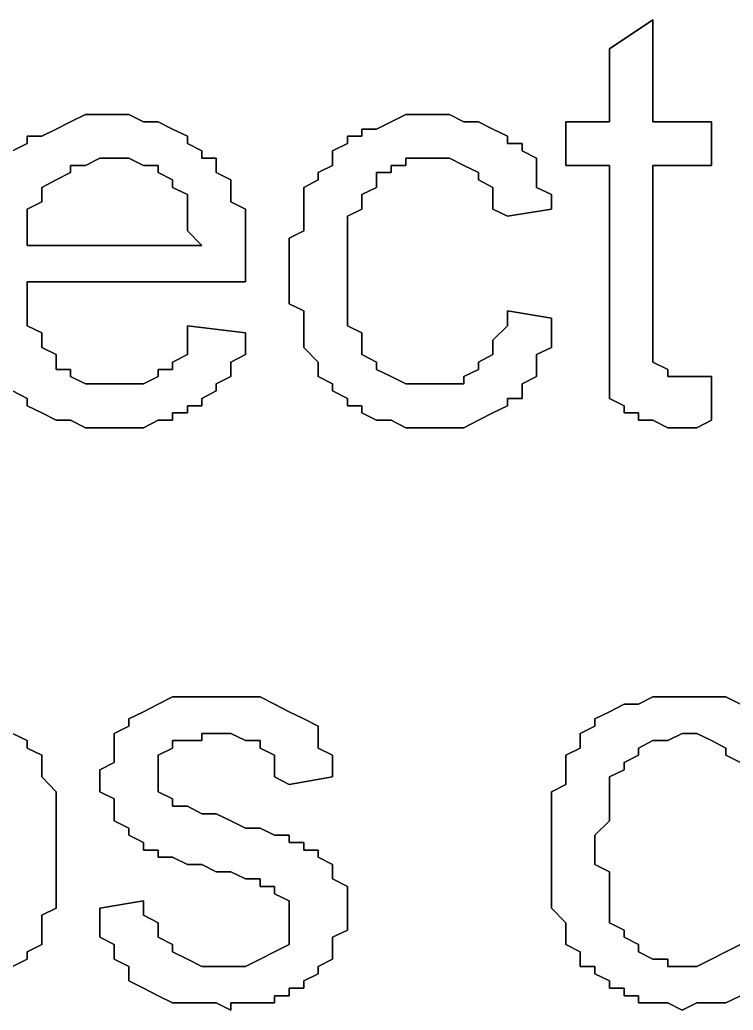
# Model space of a CAD drawing. Header units: metres. Extents: x 2.9 to 42.8, y 1.7 to 28.7.
# Drawn here: x 37.9148 to 38.0876, y 16.4553 to 16.6952 of the extents above; entities that cross this region are included whole.
import ezdxf

# ---------------------------------------------------------------- set-up
doc = ezdxf.new("R2010")
doc.units = ezdxf.units.M
doc.layers.add('GRIS', color=8, linetype='Continuous')

msp = doc.modelspace()

# ---------------------------------------------------------------- linework, layer by layer
at = {"layer": 'GRIS', "lineweight": -3}
for points in [[(38.0682, 16.6952), (38.0577, 16.6882), (38.0682, 16.6952)], [(38.0682, 16.6705), (38.0682, 16.6952), (38.0682, 16.6705)], [(38.0577, 16.6882), (38.0577, 16.6705), (38.0577, 16.6882)], [(37.9307, 16.6723), (37.9271, 16.6705), (37.9307, 16.6723)], [(37.9342, 16.6723), (37.9307, 16.6723), (37.9342, 16.6723)], [(37.9377, 16.6723), (37.9342, 16.6723), (37.9377, 16.6723)], [(37.9412, 16.6723), (37.9377, 16.6723), (37.9412, 16.6723)], [(37.9448, 16.6705), (37.9412, 16.6723), (37.9448, 16.6705)], [(38.0083, 16.6723), (38.0048, 16.6705), (38.0083, 16.6723)], [(38.0118, 16.6723), (38.0083, 16.6723), (38.0118, 16.6723)], [(38.0153, 16.6723), (38.0118, 16.6723), (38.0153, 16.6723)], [(38.0189, 16.6723), (38.0153, 16.6723), (38.0189, 16.6723)], [(38.0224, 16.6705), (38.0189, 16.6723), (38.0224, 16.6705)], [(37.9236, 16.6687), (37.9201, 16.667), (37.9236, 16.6687)], [(37.9271, 16.6705), (37.9236, 16.6687), (37.9271, 16.6705)], [(37.9483, 16.6705), (37.9448, 16.6705), (37.9483, 16.6705)], [(37.9518, 16.6687), (37.9483, 16.6705), (37.9518, 16.6687)], [(37.9554, 16.667), (37.9518, 16.6687), (37.9554, 16.667)], [(38.0012, 16.6687), (37.9977, 16.6687), (38.0012, 16.6687)], [(37.9977, 16.6687), (37.9977, 16.667), (37.9977, 16.6687)], [(38.0048, 16.6705), (38.0012, 16.6687), (38.0048, 16.6705)], [(38.0259, 16.6705), (38.0224, 16.6705), (38.0259, 16.6705)], [(38.0294, 16.6687), (38.0259, 16.6705), (38.0294, 16.6687)], [(38.033, 16.667), (38.0294, 16.6687), (38.033, 16.667)], [(38.0577, 16.6705), (38.0471, 16.6705), (38.0577, 16.6705)], [(38.0471, 16.6705), (38.0471, 16.6599), (38.0471, 16.6705)], [(38.0824, 16.6705), (38.0682, 16.6705), (38.0824, 16.6705)], [(38.0824, 16.6599), (38.0824, 16.6705), (38.0824, 16.6599)], [(37.9201, 16.667), (37.9166, 16.667), (37.9201, 16.667)], [(37.9166, 16.667), (37.9166, 16.6652), (37.9166, 16.667)], [(37.9554, 16.6652), (37.9554, 16.667), (37.9554, 16.6652)], [(37.9977, 16.667), (37.9942, 16.667), (37.9977, 16.667)], [(37.9942, 16.667), (37.9942, 16.6652), (37.9942, 16.667)], [(38.033, 16.6652), (38.033, 16.667), (38.033, 16.6652)], [(37.9166, 16.6652), (37.913, 16.6635), (37.9166, 16.6652)], [(37.9589, 16.6635), (37.9554, 16.6652), (37.9589, 16.6635)], [(37.9589, 16.6617), (37.9589, 16.6635), (37.9589, 16.6617)], [(37.9942, 16.6652), (37.9906, 16.6635), (37.9942, 16.6652)], [(37.9906, 16.6635), (37.9906, 16.6617), (37.9906, 16.6635)], [(38.0365, 16.6652), (38.033, 16.6652), (38.0365, 16.6652)], [(38.0365, 16.6635), (38.0365, 16.6652), (38.0365, 16.6635)], [(38.04, 16.6617), (38.0365, 16.6635), (38.04, 16.6617)], [(37.9307, 16.6599), (37.9342, 16.6617), (37.9307, 16.6599)], [(37.9342, 16.6617), (37.9377, 16.6617), (37.9342, 16.6617)], [(37.9377, 16.6617), (37.9412, 16.6617), (37.9377, 16.6617)], [(37.9412, 16.6617), (37.9448, 16.6599), (37.9412, 16.6617)], [(37.9624, 16.6617), (37.9589, 16.6617), (37.9624, 16.6617)], [(37.9624, 16.6599), (37.9624, 16.6617), (37.9624, 16.6599)], [(37.9906, 16.6617), (37.9906, 16.6599), (37.9906, 16.6617)], [(38.0083, 16.6599), (38.0083, 16.6617), (38.0083, 16.6599)], [(38.0083, 16.6617), (38.0118, 16.6617), (38.0083, 16.6617)], [(38.0118, 16.6617), (38.0153, 16.6617), (38.0118, 16.6617)], [(38.0153, 16.6617), (38.0189, 16.6617), (38.0153, 16.6617)], [(38.0189, 16.6617), (38.0224, 16.6599), (38.0189, 16.6617)], [(38.04, 16.6599), (38.04, 16.6617), (38.04, 16.6599)], [(37.9271, 16.6582), (37.9271, 16.6599), (37.9271, 16.6582)], [(37.9271, 16.6599), (37.9307, 16.6599), (37.9271, 16.6599)], [(37.9448, 16.6599), (37.9483, 16.6599), (37.9448, 16.6599)], [(37.9483, 16.6599), (37.9483, 16.6582), (37.9483, 16.6599)], [(37.9624, 16.6582), (37.9624, 16.6599), (37.9624, 16.6582)], [(37.9906, 16.6599), (37.9871, 16.6582), (37.9906, 16.6599)], [(38.0048, 16.6582), (38.0048, 16.6599), (38.0048, 16.6582)], [(38.0048, 16.6599), (38.0083, 16.6599), (38.0048, 16.6599)], [(38.0224, 16.6599), (38.0259, 16.6582), (38.0224, 16.6599)], [(38.04, 16.6564), (38.04, 16.6599), (38.04, 16.6564)], [(38.0471, 16.6599), (38.0577, 16.6599), (38.0471, 16.6599)], [(38.0577, 16.6599), (38.0577, 16.6194), (38.0577, 16.6599)], [(38.0682, 16.6176), (38.0682, 16.6599), (38.0682, 16.6176)], [(38.0682, 16.6599), (38.0824, 16.6599), (38.0682, 16.6599)], [(37.9201, 16.6546), (37.9236, 16.6564), (37.9201, 16.6546)], [(37.9236, 16.6564), (37.9271, 16.6582), (37.9236, 16.6564)], [(37.9483, 16.6582), (37.9518, 16.6564), (37.9483, 16.6582)], [(37.9518, 16.6564), (37.9518, 16.6546), (37.9518, 16.6564)], [(37.9659, 16.6564), (37.9624, 16.6582), (37.9659, 16.6564)], [(37.9659, 16.6546), (37.9659, 16.6564), (37.9659, 16.6546)], [(37.9871, 16.6564), (37.9836, 16.6546), (37.9871, 16.6564)], [(37.9871, 16.6582), (37.9871, 16.6564), (37.9871, 16.6582)], [(38.0012, 16.6564), (38.0012, 16.6582), (38.0012, 16.6564)], [(38.0012, 16.6582), (38.0048, 16.6582), (38.0012, 16.6582)], [(38.0012, 16.6546), (38.0012, 16.6564), (38.0012, 16.6546)], [(38.0259, 16.6582), (38.0259, 16.6564), (38.0259, 16.6582)], [(38.0259, 16.6564), (38.0294, 16.6546), (38.0259, 16.6564)], [(38.04, 16.6546), (38.04, 16.6564), (38.04, 16.6546)], [(37.9201, 16.6529), (37.9201, 16.6546), (37.9201, 16.6529)], [(37.9518, 16.6546), (37.9554, 16.6529), (37.9518, 16.6546)], [(37.9659, 16.6529), (37.9659, 16.6546), (37.9659, 16.6529)], [(37.9836, 16.6546), (37.9836, 16.6529), (37.9836, 16.6546)], [(37.9977, 16.6529), (38.0012, 16.6546), (37.9977, 16.6529)], [(38.0294, 16.6546), (38.0294, 16.6529), (38.0294, 16.6546)], [(38.0436, 16.6529), (38.04, 16.6546), (38.0436, 16.6529)], [(37.9201, 16.6511), (37.9201, 16.6529), (37.9201, 16.6511)], [(37.9554, 16.6529), (37.9554, 16.6511), (37.9554, 16.6529)], [(37.9659, 16.6511), (37.9659, 16.6529), (37.9659, 16.6511)], [(37.9836, 16.6529), (37.9836, 16.6511), (37.9836, 16.6529)], [(37.9977, 16.6493), (37.9977, 16.6529), (37.9977, 16.6493)], [(38.0294, 16.6529), (38.0294, 16.6493), (38.0294, 16.6529)], [(38.0436, 16.6493), (38.0436, 16.6529), (38.0436, 16.6493)], [(37.9166, 16.6493), (37.9201, 16.6511), (37.9166, 16.6493)], [(37.9166, 16.6458), (37.9166, 16.6493), (37.9166, 16.6458)], [(37.9554, 16.6511), (37.9554, 16.6493), (37.9554, 16.6511)], [(37.9554, 16.6493), (37.9554, 16.6458), (37.9554, 16.6493)], [(37.9695, 16.6493), (37.9659, 16.6511), (37.9695, 16.6493)], [(37.9695, 16.6458), (37.9695, 16.6493), (37.9695, 16.6458)], [(37.9836, 16.6511), (37.9836, 16.6493), (37.9836, 16.6511)], [(37.9836, 16.6493), (37.9836, 16.6458), (37.9836, 16.6493)], [(37.9942, 16.6476), (37.9977, 16.6493), (37.9942, 16.6476)], [(38.0294, 16.6493), (38.033, 16.6476), (38.0294, 16.6493)], [(38.033, 16.6476), (38.0436, 16.6493), (38.033, 16.6476)], [(37.9942, 16.6458), (37.9942, 16.6476), (37.9942, 16.6458)], [(37.9166, 16.6441), (37.9166, 16.6458), (37.9166, 16.6441)], [(37.9554, 16.6458), (37.9554, 16.6441), (37.9554, 16.6458)], [(37.9695, 16.6441), (37.9695, 16.6458), (37.9695, 16.6441)], [(37.9836, 16.6458), (37.9836, 16.6441), (37.9836, 16.6458)], [(37.9942, 16.6441), (37.9942, 16.6458), (37.9942, 16.6441)], [(37.9166, 16.6405), (37.9166, 16.6441), (37.9166, 16.6405)], [(37.9554, 16.6441), (37.9589, 16.6405), (37.9554, 16.6441)], [(37.9695, 16.6423), (37.9695, 16.6441), (37.9695, 16.6423)], [(37.9695, 16.6388), (37.9695, 16.6423), (37.9695, 16.6388)], [(37.9836, 16.6441), (37.9801, 16.6423), (37.9836, 16.6441)], [(37.9801, 16.6423), (37.9801, 16.6388), (37.9801, 16.6423)], [(37.9942, 16.6405), (37.9942, 16.6441), (37.9942, 16.6405)], [(37.9589, 16.6405), (37.9166, 16.6405), (37.9589, 16.6405)], [(37.9942, 16.6388), (37.9942, 16.6405), (37.9942, 16.6388)], [(37.9695, 16.637), (37.9695, 16.6388), (37.9695, 16.637)], [(37.9801, 16.6388), (37.9801, 16.637), (37.9801, 16.6388)], [(37.9942, 16.6352), (37.9942, 16.6388), (37.9942, 16.6352)], [(37.9695, 16.6335), (37.9695, 16.637), (37.9695, 16.6335)], [(37.9801, 16.637), (37.9801, 16.6335), (37.9801, 16.637)], [(37.9942, 16.6335), (37.9942, 16.6352), (37.9942, 16.6335)], [(37.9695, 16.6317), (37.9695, 16.6335), (37.9695, 16.6317)], [(37.9801, 16.6335), (37.9801, 16.6317), (37.9801, 16.6335)], [(37.9942, 16.6317), (37.9942, 16.6335), (37.9942, 16.6317)], [(37.9166, 16.6282), (37.9166, 16.6317), (37.9166, 16.6282)], [(37.9166, 16.6317), (37.9695, 16.6317), (37.9166, 16.6317)], [(37.9801, 16.6317), (37.9801, 16.6299), (37.9801, 16.6317)], [(37.9801, 16.6299), (37.9801, 16.6264), (37.9801, 16.6299)], [(37.9942, 16.6282), (37.9942, 16.6317), (37.9942, 16.6282)], [(37.9166, 16.6264), (37.9166, 16.6282), (37.9166, 16.6264)], [(37.9942, 16.6264), (37.9942, 16.6282), (37.9942, 16.6264)], [(37.9166, 16.6229), (37.9166, 16.6264), (37.9166, 16.6229)], [(37.9801, 16.6264), (37.9836, 16.6247), (37.9801, 16.6264)], [(37.9942, 16.6229), (37.9942, 16.6264), (37.9942, 16.6229)], [(37.9166, 16.6211), (37.9166, 16.6229), (37.9166, 16.6211)], [(37.9836, 16.6247), (37.9836, 16.6211), (37.9836, 16.6247)], [(37.9942, 16.6211), (37.9942, 16.6229), (37.9942, 16.6211)], [(38.033, 16.6247), (38.033, 16.6229), (38.033, 16.6247)], [(38.0436, 16.6229), (38.033, 16.6247), (38.0436, 16.6229)], [(38.033, 16.6229), (38.033, 16.6211), (38.033, 16.6229)], [(38.0436, 16.6211), (38.0436, 16.6229), (38.0436, 16.6211)], [(37.9201, 16.6194), (37.9166, 16.6211), (37.9201, 16.6194)], [(37.9554, 16.6211), (37.9554, 16.6194), (37.9554, 16.6211)], [(37.9695, 16.6194), (37.9554, 16.6211), (37.9695, 16.6194)], [(37.9836, 16.6211), (37.9836, 16.6194), (37.9836, 16.6211)], [(37.9977, 16.6194), (37.9942, 16.6211), (37.9977, 16.6194)], [(38.033, 16.6211), (38.0294, 16.6176), (38.033, 16.6211)], [(38.0436, 16.6176), (38.0436, 16.6211), (38.0436, 16.6176)], [(37.9201, 16.6176), (37.9201, 16.6194), (37.9201, 16.6176)], [(37.9554, 16.6194), (37.9554, 16.6176), (37.9554, 16.6194)], [(37.9695, 16.6176), (37.9695, 16.6194), (37.9695, 16.6176)], [(37.9836, 16.6194), (37.9836, 16.6176), (37.9836, 16.6194)], [(37.9977, 16.6176), (37.9977, 16.6194), (37.9977, 16.6176)], [(38.0577, 16.6194), (38.0577, 16.6158), (38.0577, 16.6194)], [(37.9201, 16.6158), (37.9201, 16.6176), (37.9201, 16.6158)], [(37.9236, 16.6141), (37.9201, 16.6158), (37.9236, 16.6141)], [(37.9554, 16.6176), (37.9554, 16.6141), (37.9554, 16.6176)], [(37.9695, 16.6141), (37.9695, 16.6176), (37.9695, 16.6141)], [(37.9836, 16.6176), (37.9836, 16.6158), (37.9836, 16.6176)], [(37.9836, 16.6158), (37.9871, 16.6123), (37.9836, 16.6158)], [(37.9977, 16.6158), (37.9977, 16.6176), (37.9977, 16.6158)], [(37.9977, 16.6141), (37.9977, 16.6158), (37.9977, 16.6141)], [(38.0294, 16.6176), (38.0294, 16.6158), (38.0294, 16.6176)], [(38.0294, 16.6158), (38.0294, 16.6141), (38.0294, 16.6158)], [(38.04, 16.6141), (38.0436, 16.6158), (38.04, 16.6141)], [(38.0436, 16.6158), (38.0436, 16.6176), (38.0436, 16.6158)], [(38.0577, 16.6158), (38.0577, 16.6123), (38.0577, 16.6158)], [(38.0682, 16.6158), (38.0682, 16.6176), (38.0682, 16.6158)], [(38.0682, 16.6123), (38.0682, 16.6158), (38.0682, 16.6123)], [(37.9236, 16.6123), (37.9236, 16.6141), (37.9236, 16.6123)], [(37.9554, 16.6141), (37.9518, 16.6123), (37.9554, 16.6141)], [(37.9659, 16.6123), (37.9695, 16.6141), (37.9659, 16.6123)], [(38.0012, 16.6123), (37.9977, 16.6141), (38.0012, 16.6123)], [(38.0294, 16.6141), (38.0259, 16.6123), (38.0294, 16.6141)], [(38.04, 16.6105), (38.04, 16.6141), (38.04, 16.6105)], [(37.9236, 16.6105), (37.9236, 16.6123), (37.9236, 16.6105)], [(37.9518, 16.6123), (37.9518, 16.6105), (37.9518, 16.6123)], [(37.9659, 16.6105), (37.9659, 16.6123), (37.9659, 16.6105)], [(37.9871, 16.6123), (37.9871, 16.6105), (37.9871, 16.6123)], [(38.0012, 16.6105), (38.0012, 16.6123), (38.0012, 16.6105)], [(38.0259, 16.6123), (38.0259, 16.6105), (38.0259, 16.6123)], [(38.0577, 16.6123), (38.0577, 16.6105), (38.0577, 16.6123)], [(38.0718, 16.6105), (38.0682, 16.6123), (38.0718, 16.6105)], [(37.9271, 16.6105), (37.9236, 16.6105), (37.9271, 16.6105)], [(37.9271, 16.6088), (37.9271, 16.6105), (37.9271, 16.6088)], [(37.9307, 16.607), (37.9271, 16.6088), (37.9307, 16.607)], [(37.9483, 16.6088), (37.9448, 16.607), (37.9483, 16.6088)], [(37.9518, 16.6105), (37.9483, 16.6105), (37.9518, 16.6105)], [(37.9483, 16.6105), (37.9483, 16.6088), (37.9483, 16.6105)], [(37.9624, 16.607), (37.9659, 16.6088), (37.9624, 16.607)], [(37.9659, 16.6088), (37.9659, 16.6105), (37.9659, 16.6088)], [(37.9871, 16.6105), (37.9871, 16.6088), (37.9871, 16.6105)], [(37.9871, 16.6088), (37.9906, 16.607), (37.9871, 16.6088)], [(38.0048, 16.6088), (38.0012, 16.6105), (38.0048, 16.6088)], [(38.0083, 16.607), (38.0048, 16.6088), (38.0083, 16.607)], [(38.0259, 16.6105), (38.0224, 16.6088), (38.0259, 16.6105)], [(38.0224, 16.6088), (38.0224, 16.607), (38.0224, 16.6088)], [(38.0365, 16.607), (38.04, 16.6088), (38.0365, 16.607)], [(38.04, 16.6088), (38.04, 16.6105), (38.04, 16.6088)], [(38.0577, 16.6105), (38.0577, 16.607), (38.0577, 16.6105)], [(38.0718, 16.6088), (38.0718, 16.6105), (38.0718, 16.6088)], [(38.0753, 16.6088), (38.0718, 16.6088), (38.0753, 16.6088)], [(38.0788, 16.6088), (38.0753, 16.6088), (38.0788, 16.6088)], [(38.0824, 16.6088), (38.0788, 16.6088), (38.0824, 16.6088)], [(38.0824, 16.5982), (38.0824, 16.6088), (38.0824, 16.5982)], [(37.9342, 16.607), (37.9307, 16.607), (37.9342, 16.607)], [(37.9377, 16.607), (37.9342, 16.607), (37.9377, 16.607)], [(37.9412, 16.607), (37.9377, 16.607), (37.9412, 16.607)], [(37.9448, 16.607), (37.9412, 16.607), (37.9448, 16.607)], [(37.9624, 16.6053), (37.9624, 16.607), (37.9624, 16.6053)], [(37.9906, 16.607), (37.9906, 16.6053), (37.9906, 16.607)], [(38.0118, 16.607), (38.0083, 16.607), (38.0118, 16.607)], [(38.0153, 16.607), (38.0118, 16.607), (38.0153, 16.607)], [(38.0189, 16.607), (38.0153, 16.607), (38.0189, 16.607)], [(38.0224, 16.607), (38.0189, 16.607), (38.0224, 16.607)], [(38.0365, 16.6053), (38.0365, 16.607), (38.0365, 16.6053)], [(38.0577, 16.607), (38.0577, 16.6053), (38.0577, 16.607)], [(37.913, 16.6053), (37.9166, 16.6035), (37.913, 16.6053)], [(37.9166, 16.6035), (37.9166, 16.6017), (37.9166, 16.6035)], [(37.9589, 16.6035), (37.9624, 16.6053), (37.9589, 16.6035)], [(37.9589, 16.6017), (37.9589, 16.6035), (37.9589, 16.6017)], [(37.9906, 16.6053), (37.9942, 16.6035), (37.9906, 16.6053)], [(37.9942, 16.6035), (37.9942, 16.6017), (37.9942, 16.6035)], [(38.033, 16.6017), (38.033, 16.6035), (38.033, 16.6017)], [(38.033, 16.6035), (38.0365, 16.6035), (38.033, 16.6035)], [(38.0365, 16.6035), (38.0365, 16.6053), (38.0365, 16.6035)], [(38.0577, 16.6053), (38.0577, 16.6035), (38.0577, 16.6053)], [(38.0577, 16.6035), (38.0612, 16.6017), (38.0577, 16.6035)], [(37.9166, 16.6017), (37.9201, 16.6), (37.9166, 16.6017)], [(37.9554, 16.6), (37.9554, 16.6017), (37.9554, 16.6)], [(37.9554, 16.6017), (37.9589, 16.6017), (37.9554, 16.6017)], [(37.9942, 16.6017), (37.9977, 16.6017), (37.9942, 16.6017)], [(37.9977, 16.6017), (37.9977, 16.6), (37.9977, 16.6017)], [(38.0294, 16.6), (38.033, 16.6017), (38.0294, 16.6)], [(38.0612, 16.6017), (38.0612, 16.6), (38.0612, 16.6017)], [(37.9201, 16.6), (37.9236, 16.5982), (37.9201, 16.6)], [(37.9518, 16.5982), (37.9518, 16.6), (37.9518, 16.5982)], [(37.9518, 16.6), (37.9554, 16.6), (37.9518, 16.6)], [(37.9977, 16.6), (38.0012, 16.5982), (37.9977, 16.6)], [(38.0259, 16.5982), (38.0294, 16.6), (38.0259, 16.5982)], [(38.0612, 16.6), (38.0647, 16.6), (38.0612, 16.6)], [(38.0647, 16.6), (38.0647, 16.5982), (38.0647, 16.6)], [(37.9236, 16.5982), (37.9271, 16.5982), (37.9236, 16.5982)], [(37.9271, 16.5982), (37.9307, 16.5964), (37.9271, 16.5982)], [(37.9307, 16.5964), (37.9342, 16.5964), (37.9307, 16.5964)], [(37.9342, 16.5964), (37.9377, 16.5964), (37.9342, 16.5964)], [(37.9377, 16.5964), (37.9412, 16.5964), (37.9377, 16.5964)], [(37.9412, 16.5964), (37.9448, 16.5964), (37.9412, 16.5964)], [(37.9448, 16.5964), (37.9483, 16.5982), (37.9448, 16.5964)], [(37.9483, 16.5982), (37.9518, 16.5982), (37.9483, 16.5982)], [(38.0012, 16.5982), (38.0048, 16.5982), (38.0012, 16.5982)], [(38.0048, 16.5982), (38.0083, 16.5964), (38.0048, 16.5982)], [(38.0083, 16.5964), (38.0118, 16.5964), (38.0083, 16.5964)], [(38.0118, 16.5964), (38.0153, 16.5964), (38.0118, 16.5964)], [(38.0153, 16.5964), (38.0189, 16.5964), (38.0153, 16.5964)], [(38.0189, 16.5964), (38.0224, 16.5964), (38.0189, 16.5964)], [(38.0224, 16.5964), (38.0259, 16.5982), (38.0224, 16.5964)], [(38.0647, 16.5982), (38.0682, 16.5982), (38.0647, 16.5982)], [(38.0682, 16.5982), (38.0718, 16.5964), (38.0682, 16.5982)], [(38.0718, 16.5964), (38.0753, 16.5964), (38.0718, 16.5964)], [(38.0753, 16.5964), (38.0788, 16.5964), (38.0753, 16.5964)], [(38.0788, 16.5964), (38.0824, 16.5982), (38.0788, 16.5964)], [(37.9483, 16.5294), (37.9448, 16.5276), (37.9483, 16.5294)], [(37.9518, 16.5312), (37.9483, 16.5294), (37.9518, 16.5312)], [(37.9554, 16.5312), (37.9518, 16.5312), (37.9554, 16.5312)], [(37.9589, 16.5312), (37.9554, 16.5312), (37.9589, 16.5312)], [(37.9624, 16.5312), (37.9589, 16.5312), (37.9624, 16.5312)], [(37.9659, 16.5312), (37.9624, 16.5312), (37.9659, 16.5312)], [(37.9695, 16.5312), (37.9659, 16.5312), (37.9695, 16.5312)], [(37.973, 16.5312), (37.9695, 16.5312), (37.973, 16.5312)], [(37.9765, 16.5294), (37.973, 16.5312), (37.9765, 16.5294)], [(37.9801, 16.5276), (37.9765, 16.5294), (37.9801, 16.5276)], [(38.0612, 16.5294), (38.0577, 16.5276), (38.0612, 16.5294)], [(38.0647, 16.5294), (38.0612, 16.5294), (38.0647, 16.5294)], [(38.0682, 16.5312), (38.0647, 16.5294), (38.0682, 16.5312)], [(38.0718, 16.5312), (38.0682, 16.5312), (38.0718, 16.5312)], [(38.0753, 16.5312), (38.0718, 16.5312), (38.0753, 16.5312)], [(38.0788, 16.5312), (38.0753, 16.5312), (38.0788, 16.5312)], [(38.0824, 16.5312), (38.0788, 16.5312), (38.0824, 16.5312)], [(38.0859, 16.5312), (38.0824, 16.5312), (38.0859, 16.5312)], [(38.0894, 16.5294), (38.0859, 16.5312), (38.0894, 16.5294)], [(37.9448, 16.5276), (37.9412, 16.5259), (37.9448, 16.5276)], [(37.9836, 16.5259), (37.9801, 16.5276), (37.9836, 16.5259)], [(38.0577, 16.5276), (38.0541, 16.5259), (38.0577, 16.5276)], [(37.9412, 16.5259), (37.9412, 16.5241), (37.9412, 16.5259)], [(37.9871, 16.5241), (37.9836, 16.5259), (37.9871, 16.5241)], [(38.0541, 16.5259), (38.0541, 16.5241), (38.0541, 16.5259)], [(37.9166, 16.5206), (37.913, 16.5223), (37.9166, 16.5206)], [(37.9412, 16.5241), (37.9377, 16.5223), (37.9412, 16.5241)], [(37.9377, 16.5223), (37.9377, 16.5206), (37.9377, 16.5223)], [(37.9589, 16.5206), (37.9589, 16.5223), (37.9589, 16.5206)], [(37.9589, 16.5223), (37.9624, 16.5223), (37.9589, 16.5223)], [(37.9624, 16.5223), (37.9659, 16.5223), (37.9624, 16.5223)], [(37.9659, 16.5223), (37.9695, 16.5206), (37.9659, 16.5223)], [(37.9871, 16.5223), (37.9871, 16.5241), (37.9871, 16.5223)], [(37.9871, 16.5206), (37.9871, 16.5223), (37.9871, 16.5206)], [(38.0541, 16.5241), (38.0506, 16.5223), (38.0541, 16.5241)], [(38.0506, 16.5223), (38.0506, 16.5206), (38.0506, 16.5223)], [(38.0718, 16.5206), (38.0753, 16.5223), (38.0718, 16.5206)], [(38.0753, 16.5223), (38.0788, 16.5223), (38.0753, 16.5223)], [(38.0788, 16.5223), (38.0824, 16.5206), (38.0788, 16.5223)], [(37.9166, 16.5188), (37.9166, 16.5206), (37.9166, 16.5188)], [(37.9377, 16.5206), (37.9377, 16.5188), (37.9377, 16.5206)], [(37.9518, 16.5188), (37.9518, 16.5206), (37.9518, 16.5188)], [(37.9518, 16.5206), (37.9554, 16.5206), (37.9518, 16.5206)], [(37.9554, 16.5206), (37.9589, 16.5206), (37.9554, 16.5206)], [(37.9695, 16.5206), (37.973, 16.5206), (37.9695, 16.5206)], [(37.973, 16.5206), (37.973, 16.5188), (37.973, 16.5206)], [(37.9871, 16.5188), (37.9871, 16.5206), (37.9871, 16.5188)], [(38.0506, 16.5206), (38.0506, 16.5188), (38.0506, 16.5206)], [(38.0647, 16.5188), (38.0682, 16.5206), (38.0647, 16.5188)], [(38.0682, 16.5206), (38.0718, 16.5206), (38.0682, 16.5206)], [(38.0824, 16.5206), (38.0859, 16.5188), (38.0824, 16.5206)], [(37.9201, 16.5171), (37.9166, 16.5188), (37.9201, 16.5171)], [(37.9377, 16.5188), (37.9377, 16.5153), (37.9377, 16.5188)], [(37.9483, 16.5171), (37.9518, 16.5188), (37.9483, 16.5171)], [(37.973, 16.5188), (37.9765, 16.5171), (37.973, 16.5188)], [(37.9906, 16.5171), (37.9871, 16.5188), (37.9906, 16.5171)], [(38.0506, 16.5188), (38.0471, 16.5171), (38.0506, 16.5188)], [(38.0647, 16.5171), (38.0647, 16.5188), (38.0647, 16.5171)], [(38.0859, 16.5188), (38.0859, 16.5171), (38.0859, 16.5188)], [(37.9201, 16.5153), (37.9201, 16.5171), (37.9201, 16.5153)], [(37.9201, 16.5135), (37.9201, 16.5153), (37.9201, 16.5135)], [(37.9377, 16.5153), (37.9342, 16.5135), (37.9377, 16.5153)], [(37.9483, 16.5153), (37.9483, 16.5171), (37.9483, 16.5153)], [(37.9483, 16.5135), (37.9483, 16.5153), (37.9483, 16.5135)], [(37.9765, 16.5171), (37.9765, 16.5153), (37.9765, 16.5171)], [(37.9765, 16.5153), (37.9765, 16.5118), (37.9765, 16.5153)], [(37.9906, 16.5135), (37.9906, 16.5171), (37.9906, 16.5135)], [(38.0471, 16.5171), (38.0471, 16.5135), (38.0471, 16.5171)], [(38.0612, 16.5153), (38.0647, 16.5171), (38.0612, 16.5153)], [(38.0612, 16.5135), (38.0612, 16.5153), (38.0612, 16.5135)], [(38.0859, 16.5171), (38.0894, 16.5153), (38.0859, 16.5171)], [(37.9201, 16.5118), (37.9201, 16.5135), (37.9201, 16.5118)], [(37.9342, 16.5135), (37.9342, 16.5118), (37.9342, 16.5135)], [(37.9483, 16.5118), (37.9483, 16.5135), (37.9483, 16.5118)], [(37.9906, 16.5118), (37.9906, 16.5135), (37.9906, 16.5118)], [(38.0471, 16.5135), (38.0471, 16.51), (38.0471, 16.5135)], [(38.0577, 16.5118), (38.0612, 16.5135), (38.0577, 16.5118)], [(37.9236, 16.5082), (37.9201, 16.5118), (37.9236, 16.5082)], [(37.9342, 16.5118), (37.9342, 16.51), (37.9342, 16.5118)], [(37.9342, 16.51), (37.9342, 16.5082), (37.9342, 16.51)], [(37.9483, 16.51), (37.9483, 16.5118), (37.9483, 16.51)], [(37.9483, 16.5082), (37.9483, 16.51), (37.9483, 16.5082)], [(37.9765, 16.5118), (37.9801, 16.51), (37.9765, 16.5118)], [(37.9801, 16.51), (37.9906, 16.5118), (37.9801, 16.51)], [(38.0471, 16.51), (38.0436, 16.5082), (38.0471, 16.51)], [(38.0577, 16.51), (38.0577, 16.5118), (38.0577, 16.51)], [(38.0577, 16.5082), (38.0577, 16.51), (38.0577, 16.5082)], [(37.9236, 16.5065), (37.9236, 16.5082), (37.9236, 16.5065)], [(37.9342, 16.5082), (37.9377, 16.5065), (37.9342, 16.5082)], [(37.9518, 16.5065), (37.9483, 16.5082), (37.9518, 16.5065)], [(38.0436, 16.5082), (38.0436, 16.5065), (38.0436, 16.5082)], [(38.0577, 16.5065), (38.0577, 16.5082), (38.0577, 16.5065)], [(37.9236, 16.5047), (37.9236, 16.5065), (37.9236, 16.5047)], [(37.9377, 16.5065), (37.9377, 16.5029), (37.9377, 16.5065)], [(37.9518, 16.5047), (37.9518, 16.5065), (37.9518, 16.5047)], [(38.0436, 16.5065), (38.0436, 16.5047), (38.0436, 16.5065)], [(38.0577, 16.5029), (38.0577, 16.5065), (38.0577, 16.5029)], [(37.9236, 16.5012), (37.9236, 16.5047), (37.9236, 16.5012)], [(37.9377, 16.5029), (37.9377, 16.5012), (37.9377, 16.5029)], [(37.9554, 16.5047), (37.9518, 16.5047), (37.9554, 16.5047)], [(37.9589, 16.5029), (37.9554, 16.5047), (37.9589, 16.5029)], [(37.9624, 16.5029), (37.9589, 16.5029), (37.9624, 16.5029)], [(37.9659, 16.5012), (37.9624, 16.5029), (37.9659, 16.5012)], [(38.0436, 16.5047), (38.0436, 16.5012), (38.0436, 16.5047)], [(38.0577, 16.5012), (38.0577, 16.5029), (38.0577, 16.5012)], [(37.9236, 16.4994), (37.9236, 16.5012), (37.9236, 16.4994)], [(37.9377, 16.5012), (37.9412, 16.4994), (37.9377, 16.5012)], [(37.9695, 16.4994), (37.9659, 16.5012), (37.9695, 16.4994)], [(38.0436, 16.5012), (38.0436, 16.4994), (38.0436, 16.5012)], [(38.0541, 16.4977), (38.0577, 16.5012), (38.0541, 16.4977)], [(37.9236, 16.4959), (37.9236, 16.4994), (37.9236, 16.4959)], [(37.9412, 16.4994), (37.9412, 16.4977), (37.9412, 16.4994)], [(37.973, 16.4994), (37.9695, 16.4994), (37.973, 16.4994)], [(37.9765, 16.4977), (37.973, 16.4994), (37.9765, 16.4977)], [(38.0436, 16.4994), (38.0436, 16.4959), (38.0436, 16.4994)], [(37.9236, 16.4924), (37.9236, 16.4959), (37.9236, 16.4924)], [(37.9412, 16.4977), (37.9448, 16.4959), (37.9412, 16.4977)], [(37.9448, 16.4959), (37.9448, 16.4941), (37.9448, 16.4959)], [(37.9801, 16.4977), (37.9765, 16.4977), (37.9801, 16.4977)], [(37.9801, 16.4959), (37.9801, 16.4977), (37.9801, 16.4959)], [(37.9836, 16.4959), (37.9801, 16.4959), (37.9836, 16.4959)], [(37.9836, 16.4941), (37.9836, 16.4959), (37.9836, 16.4941)], [(38.0436, 16.4959), (38.0436, 16.4941), (38.0436, 16.4959)], [(38.0541, 16.4959), (38.0541, 16.4977), (38.0541, 16.4959)], [(38.0541, 16.4941), (38.0541, 16.4959), (38.0541, 16.4941)], [(37.9448, 16.4941), (37.9483, 16.4941), (37.9448, 16.4941)], [(37.9483, 16.4941), (37.9483, 16.4924), (37.9483, 16.4941)], [(37.9871, 16.4941), (37.9836, 16.4941), (37.9871, 16.4941)], [(37.9871, 16.4924), (37.9871, 16.4941), (37.9871, 16.4924)], [(38.0436, 16.4941), (38.0436, 16.4924), (38.0436, 16.4941)], [(38.0541, 16.4906), (38.0541, 16.4941), (38.0541, 16.4906)], [(37.9236, 16.4888), (37.9236, 16.4924), (37.9236, 16.4888)], [(37.9483, 16.4924), (37.9518, 16.4924), (37.9483, 16.4924)], [(37.9518, 16.4924), (37.9554, 16.4906), (37.9518, 16.4924)], [(37.9906, 16.4906), (37.9871, 16.4924), (37.9906, 16.4906)], [(38.0436, 16.4924), (38.0436, 16.4888), (38.0436, 16.4924)], [(37.9236, 16.4871), (37.9236, 16.4888), (37.9236, 16.4871)], [(37.9554, 16.4906), (37.9589, 16.4906), (37.9554, 16.4906)], [(37.9589, 16.4906), (37.9624, 16.4888), (37.9589, 16.4906)], [(37.9624, 16.4888), (37.9659, 16.4888), (37.9624, 16.4888)], [(37.9659, 16.4888), (37.9695, 16.4871), (37.9659, 16.4888)], [(37.9906, 16.4888), (37.9906, 16.4906), (37.9906, 16.4888)], [(37.9906, 16.4871), (37.9906, 16.4888), (37.9906, 16.4871)], [(38.0436, 16.4888), (38.0436, 16.4871), (38.0436, 16.4888)], [(38.0577, 16.4888), (38.0541, 16.4906), (38.0577, 16.4888)], [(38.0577, 16.4853), (38.0577, 16.4888), (38.0577, 16.4853)], [(37.9236, 16.4835), (37.9236, 16.4871), (37.9236, 16.4835)], [(37.9695, 16.4871), (37.973, 16.4871), (37.9695, 16.4871)], [(37.973, 16.4871), (37.973, 16.4853), (37.973, 16.4871)], [(37.9942, 16.4853), (37.9906, 16.4871), (37.9942, 16.4853)], [(38.0436, 16.4871), (38.0436, 16.4835), (38.0436, 16.4871)], [(37.973, 16.4853), (37.9765, 16.4853), (37.973, 16.4853)], [(37.9765, 16.4853), (37.9765, 16.4835), (37.9765, 16.4853)], [(37.9942, 16.4835), (37.9942, 16.4853), (37.9942, 16.4835)], [(38.0577, 16.4835), (38.0577, 16.4853), (38.0577, 16.4835)], [(37.9236, 16.4818), (37.9236, 16.4835), (37.9236, 16.4818)], [(37.9236, 16.48), (37.9236, 16.4818), (37.9236, 16.48)], [(37.9448, 16.4818), (37.9342, 16.48), (37.9448, 16.4818)], [(37.9448, 16.4783), (37.9448, 16.4818), (37.9448, 16.4783)], [(37.9765, 16.4835), (37.9801, 16.4818), (37.9765, 16.4835)], [(37.9801, 16.4818), (37.9801, 16.48), (37.9801, 16.4818)], [(37.9942, 16.48), (37.9942, 16.4835), (37.9942, 16.48)], [(38.0436, 16.4835), (38.0436, 16.4818), (38.0436, 16.4835)], [(38.0436, 16.4818), (38.0436, 16.48), (38.0436, 16.4818)], [(38.0577, 16.48), (38.0577, 16.4835), (38.0577, 16.48)], [(37.9201, 16.4783), (37.9236, 16.48), (37.9201, 16.4783)], [(37.9342, 16.48), (37.9342, 16.4783), (37.9342, 16.48)], [(37.9801, 16.48), (37.9801, 16.4783), (37.9801, 16.48)], [(37.9942, 16.4783), (37.9942, 16.48), (37.9942, 16.4783)], [(38.0436, 16.48), (38.0471, 16.4765), (38.0436, 16.48)], [(38.0577, 16.4783), (38.0577, 16.48), (38.0577, 16.4783)], [(37.9201, 16.4747), (37.9201, 16.4783), (37.9201, 16.4747)], [(37.9342, 16.4783), (37.9342, 16.4747), (37.9342, 16.4783)], [(37.9483, 16.4765), (37.9448, 16.4783), (37.9483, 16.4765)], [(37.9483, 16.4747), (37.9483, 16.4765), (37.9483, 16.4747)], [(37.9801, 16.4783), (37.9801, 16.4747), (37.9801, 16.4783)], [(37.9942, 16.4765), (37.9942, 16.4783), (37.9942, 16.4765)], [(37.9942, 16.4747), (37.9942, 16.4765), (37.9942, 16.4747)], [(38.0471, 16.4765), (38.0471, 16.4747), (38.0471, 16.4765)], [(38.0577, 16.4765), (38.0577, 16.4783), (38.0577, 16.4765)], [(38.0612, 16.4747), (38.0577, 16.4765), (38.0612, 16.4747)], [(37.9201, 16.473), (37.9201, 16.4747), (37.9201, 16.473)], [(37.9342, 16.4747), (37.9342, 16.473), (37.9342, 16.4747)], [(37.9483, 16.473), (37.9483, 16.4747), (37.9483, 16.473)], [(37.9801, 16.4747), (37.9801, 16.473), (37.9801, 16.4747)], [(37.9906, 16.473), (37.9942, 16.4747), (37.9906, 16.473)], [(38.0471, 16.4747), (38.0471, 16.473), (38.0471, 16.4747)], [(38.0612, 16.473), (38.0612, 16.4747), (38.0612, 16.473)], [(37.9201, 16.4712), (37.9201, 16.473), (37.9201, 16.4712)], [(37.9342, 16.473), (37.9377, 16.4712), (37.9342, 16.473)], [(37.9518, 16.4712), (37.9483, 16.473), (37.9518, 16.4712)], [(37.9801, 16.473), (37.9801, 16.4712), (37.9801, 16.473)], [(37.9906, 16.4694), (37.9906, 16.473), (37.9906, 16.4694)], [(38.0471, 16.473), (38.0471, 16.4712), (38.0471, 16.473)], [(38.0647, 16.4712), (38.0612, 16.473), (38.0647, 16.4712)], [(37.9166, 16.4694), (37.9201, 16.4712), (37.9166, 16.4694)], [(37.9166, 16.4677), (37.9166, 16.4694), (37.9166, 16.4677)], [(37.9377, 16.4712), (37.9377, 16.4694), (37.9377, 16.4712)], [(37.9377, 16.4694), (37.9377, 16.4677), (37.9377, 16.4694)], [(37.9518, 16.4694), (37.9518, 16.4712), (37.9518, 16.4694)], [(37.9554, 16.4677), (37.9518, 16.4694), (37.9554, 16.4677)], [(37.9765, 16.4694), (37.973, 16.4677), (37.9765, 16.4694)], [(37.9801, 16.4712), (37.9765, 16.4694), (37.9801, 16.4712)], [(37.9906, 16.4677), (37.9906, 16.4694), (37.9906, 16.4677)], [(38.0471, 16.4712), (38.0506, 16.4694), (38.0471, 16.4712)], [(38.0506, 16.4694), (38.0506, 16.4677), (38.0506, 16.4694)], [(38.0647, 16.4694), (38.0647, 16.4712), (38.0647, 16.4694)], [(38.0682, 16.4677), (38.0647, 16.4694), (38.0682, 16.4677)], [(38.0859, 16.4694), (38.0824, 16.4677), (38.0859, 16.4694)], [(38.0894, 16.4712), (38.0859, 16.4694), (38.0894, 16.4712)], [(37.913, 16.4659), (37.9166, 16.4677), (37.913, 16.4659)], [(37.9377, 16.4677), (37.9412, 16.4659), (37.9377, 16.4677)], [(37.9589, 16.4659), (37.9554, 16.4677), (37.9589, 16.4659)], [(37.973, 16.4677), (37.9695, 16.4659), (37.973, 16.4677)], [(37.9871, 16.4659), (37.9906, 16.4677), (37.9871, 16.4659)], [(38.0506, 16.4677), (38.0506, 16.4659), (38.0506, 16.4677)], [(38.0718, 16.4677), (38.0682, 16.4677), (38.0718, 16.4677)], [(38.0718, 16.4659), (38.0718, 16.4677), (38.0718, 16.4659)], [(38.0824, 16.4677), (38.0788, 16.4659), (38.0824, 16.4677)], [(37.9412, 16.4659), (37.9412, 16.4641), (37.9412, 16.4659)], [(37.9624, 16.4659), (37.9589, 16.4659), (37.9624, 16.4659)], [(37.9659, 16.4659), (37.9624, 16.4659), (37.9659, 16.4659)], [(37.9695, 16.4659), (37.9659, 16.4659), (37.9695, 16.4659)], [(37.9871, 16.4641), (37.9871, 16.4659), (37.9871, 16.4641)], [(38.0506, 16.4659), (38.0541, 16.4659), (38.0506, 16.4659)], [(38.0541, 16.4659), (38.0541, 16.4641), (38.0541, 16.4659)], [(38.0753, 16.4659), (38.0718, 16.4659), (38.0753, 16.4659)], [(38.0788, 16.4659), (38.0753, 16.4659), (38.0788, 16.4659)], [(37.9412, 16.4641), (37.9412, 16.4624), (37.9412, 16.4641)], [(37.9412, 16.4624), (37.9448, 16.4606), (37.9412, 16.4624)], [(37.9836, 16.4624), (37.9871, 16.4641), (37.9836, 16.4624)], [(37.9836, 16.4606), (37.9836, 16.4624), (37.9836, 16.4606)], [(38.0541, 16.4641), (38.0577, 16.4624), (38.0541, 16.4641)], [(38.0577, 16.4624), (38.0577, 16.4606), (38.0577, 16.4624)], [(37.9448, 16.4606), (37.9483, 16.4588), (37.9448, 16.4606)], [(37.9801, 16.4588), (37.9801, 16.4606), (37.9801, 16.4588)], [(37.9801, 16.4606), (37.9836, 16.4606), (37.9801, 16.4606)], [(38.0577, 16.4606), (38.0612, 16.4606), (38.0577, 16.4606)], [(38.0612, 16.4606), (38.0612, 16.4588), (38.0612, 16.4606)], [(37.9483, 16.4588), (37.9518, 16.4571), (37.9483, 16.4588)], [(37.9765, 16.4571), (37.9765, 16.4588), (37.9765, 16.4571)], [(37.9765, 16.4588), (37.9801, 16.4588), (37.9765, 16.4588)], [(38.0612, 16.4588), (38.0647, 16.4588), (38.0612, 16.4588)], [(38.0647, 16.4588), (38.0647, 16.4571), (38.0647, 16.4588)], [(38.0859, 16.4571), (38.0894, 16.4588), (38.0859, 16.4571)], [(37.9518, 16.4571), (37.9554, 16.4571), (37.9518, 16.4571)], [(37.9554, 16.4571), (37.9589, 16.4571), (37.9554, 16.4571)], [(37.9589, 16.4571), (37.9624, 16.4571), (37.9589, 16.4571)], [(37.9624, 16.4571), (37.9659, 16.4553), (37.9624, 16.4571)], [(37.9659, 16.4553), (37.9659, 16.4571), (37.9659, 16.4553)], [(37.9659, 16.4571), (37.9695, 16.4571), (37.9659, 16.4571)], [(37.9695, 16.4571), (37.973, 16.4571), (37.9695, 16.4571)], [(37.973, 16.4571), (37.9765, 16.4571), (37.973, 16.4571)], [(38.0647, 16.4571), (38.0682, 16.4571), (38.0647, 16.4571)], [(38.0682, 16.4571), (38.0718, 16.4571), (38.0682, 16.4571)], [(38.0718, 16.4571), (38.0753, 16.4553), (38.0718, 16.4571)], [(38.0753, 16.4553), (38.0788, 16.4571), (38.0753, 16.4553)], [(38.0788, 16.4571), (38.0824, 16.4571), (38.0788, 16.4571)], [(38.0824, 16.4571), (38.0859, 16.4571), (38.0824, 16.4571)]]:
    msp.add_lwpolyline(points, dxfattribs=at)

doc.saveas('drawing.dxf')
